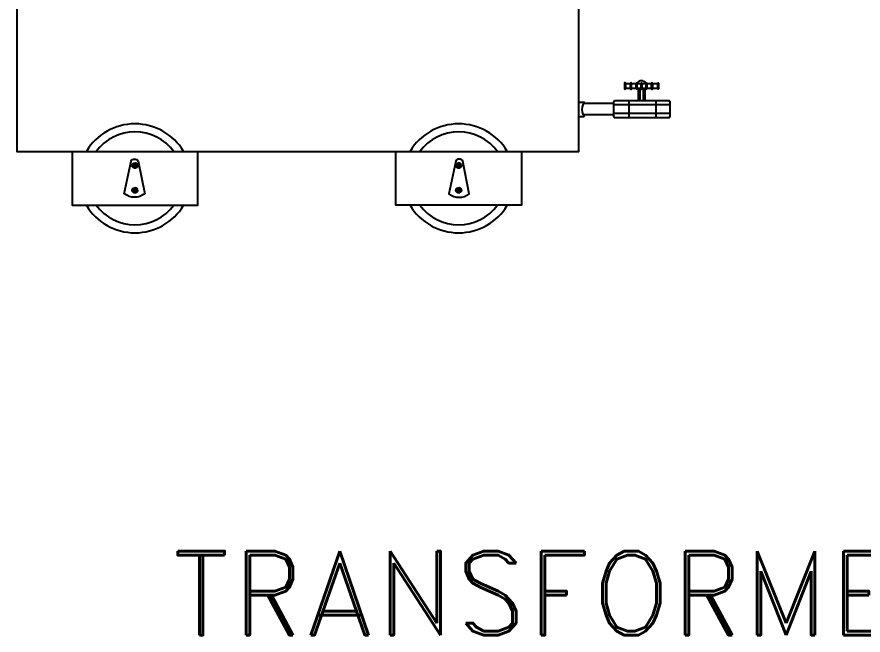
# Model space of a CAD drawing. Header units: millimetres. Extents: x 20927 to 53748, y 38421 to 54891.
# Drawn here: x 31984 to 33193, y 38421 to 39304 of the extents above; entities that cross this region are included whole.
import ezdxf
from ezdxf.enums import TextEntityAlignment as Align

# ---------------------------------------------------------------- set-up
doc = ezdxf.new("R2010")
doc.units = ezdxf.units.MM
doc.linetypes.add('CENTERX2', pattern=[101.6, 63.5, -12.7, 12.7, -12.7])
for name, color, linetype in [('Btrans.', 2, 'Continuous'), ('DETAIL', 4, 'Continuous'), ('TRANS', 2, 'Continuous')]:
    doc.layers.add(name, color=color, linetype=linetype)
doc.styles.add('tx1', font='romand.shx')

msp = doc.modelspace()

# ---------------------------------------------------------------- linework, layer by layer
at = {"layer": 'DETAIL', "ltscale": 0.25}
for p, q in [((32872.7, 39184.9), (32872.7, 39202)), ((32882, 39184.9), (32882, 39202)), ((32837.2, 39180.6), (32793.9, 39180.6)), ((32837.2, 39164.6), (32793.9, 39164.6))]:
    msp.add_line(p, q, dxfattribs=at)
at = {"layer": 'DETAIL', "color": 241, "ltscale": 0.25}
for p, q in [((32875.1, 39184.9), (32875.1, 39202)), ((32879.7, 39184.9), (32879.7, 39202)), ((32917.5, 39178.8), (32837.2, 39178.8)), ((32858.7, 39184.9), (32858.7, 39160.3)), ((32897.4, 39184.9), (32897.4, 39160.3)), ((32917.5, 39166.5), (32837.2, 39166.5))]:
    msp.add_line(p, q, dxfattribs=at)
at = {"layer": 'DETAIL', "color": 241, "linetype": 'CENTERX2', "ltscale": 0.25}
for p, q in [((32147.8, 39092.2), (32157.7, 39092.2)), ((32153, 39096.4), (32153, 39087.9)), ((32620.8, 39092.2), (32611, 39092.2)), ((32615.6, 39096.4), (32615.6, 39087.9)), ((32147.8, 39056.8), (32157.7, 39056.8)), ((32153, 39061), (32153, 39052.6)), ((32620.8, 39056.8), (32611, 39056.8)), ((32615.6, 39061), (32615.6, 39052.6))]:
    msp.add_line(p, q, dxfattribs=at)
at = {"layer": 'DETAIL', "color": 241, "ltscale": 0.25}
for points in [[(32852.4, 39202.2, 0.821606), (32854.5, 39202.2), (32854.5, 39209.4, 0.821606), (32852.4, 39209.4)], [(32870.7, 39202.2), (32870.7, 39209.4, 0.821606), (32868.7, 39209.4), (32868.7, 39202.2, 0.821606)], [(32884.8, 39202.2), (32884.8, 39209.4, 0.821606), (32882.8, 39209.4), (32882.8, 39202.2, 0.821606)], [(32899.6, 39202.2, 0.821606), (32901.6, 39202.2), (32901.6, 39209.4, 0.821606), (32899.6, 39209.4)]]:
    msp.add_lwpolyline(points, format="xyb", close=True, dxfattribs=at)
at = {"layer": 'DETAIL', "ltscale": 0.25}
for points in [[(32854.5, 39209.2), (32860.6, 39209.2), (32860.6, 39202), (32854.4, 39202)], [(32868.7, 39202), (32862.7, 39202), (32862.7, 39209.2), (32868.7, 39209.2)], [(32870.7, 39209.2), (32875.8, 39209.2)], [(32877.8, 39209.2), (32882.8, 39209.2)], [(32882.8, 39202), (32877.8, 39202)], [(32884.8, 39209.2), (32890.8, 39209.2)], [(32892.9, 39209.2), (32899.6, 39209.2)], [(32899.6, 39202), (32892.9, 39202)]]:
    msp.add_lwpolyline(points, dxfattribs=at)
for points in [[(32875.8, 39202, 0.821606), (32877.8, 39202), (32877.8, 39209.2, 0.821606), (32875.8, 39209.2), (32875.8, 39202), (32870.7, 39202)], [(32890.8, 39202, 0.821606), (32892.9, 39202), (32892.9, 39209.2, 0.821606), (32890.8, 39209.2), (32890.8, 39202), (32884.8, 39202)]]:
    msp.add_lwpolyline(points, format="xyb", dxfattribs=at)
msp.add_lwpolyline([(32795.1, 39161.7), (32787.1, 39161.7), (32787.1, 39182.5), (32795.1, 39182.5, 0.333333)], format="xyb", close=True, dxfattribs=at)
msp.add_lwpolyline([(32838.4, 39184.9), (32916.3, 39184.9), (32917.5, 39183.7), (32917.5, 39161.5), (32916.3, 39160.3), (32838.4, 39160.3), (32837.2, 39161.5), (32837.2, 39183.7)], close=True, dxfattribs=at)
at = {"layer": 'DETAIL'}
for points in [[(32157.4, 39098.2), (32166.9, 39051.7, -0.341229), (32137.8, 39051.7), (32147.4, 39098.2, -0.635254)], [(32611.3, 39098.2), (32601.7, 39051.7, 0.341229), (32630.8, 39051.7), (32621.3, 39098.2, 0.635254)]]:
    msp.add_lwpolyline(points, format="xyb", close=True, dxfattribs=at)
at = {"layer": 'DETAIL', "color": 241}
for points in [[(32154.8, 39095.2), (32156.7, 39092.1), (32154.8, 39088.9), (32151.2, 39088.9), (32149.4, 39092.1), (32151.2, 39095.2)], [(32613.8, 39095.2), (32612, 39092.1), (32613.8, 39088.9), (32617.4, 39088.9), (32619.3, 39092.1), (32617.4, 39095.2)], [(32154.8, 39059.8), (32156.7, 39056.7), (32154.8, 39053.5), (32151.2, 39053.5), (32149.4, 39056.7), (32151.2, 39059.8)], [(32613.8, 39059.8), (32612, 39056.7), (32613.8, 39053.5), (32617.4, 39053.5), (32619.3, 39056.7), (32617.4, 39059.8)]]:
    msp.add_lwpolyline(points, close=True, dxfattribs=at)
at = {"layer": 'DETAIL', "color": 241, "linetype": 'CENTERX2', "ltscale": 0.25}
for centre in [(32153, 39092.2), (32615.6, 39092.2), (32153, 39056.8), (32615.6, 39056.8)]:
    msp.add_circle(centre, 3.86, dxfattribs=at)
at = {"layer": 'DETAIL', "color": 241}
for centre in [(32153, 39092.1), (32615.6, 39092.1), (32153, 39056.7), (32615.6, 39056.7)]:
    msp.add_circle(centre, 3.16, dxfattribs=at)
at = {"layer": 'DETAIL', "color": 241, "ltscale": 0.25}
for centre, radius, start, end in [((32876.8, 39205), 8.19, 37.9001, 142.0999), ((32861.7, 39209), 1.05, 11.1866, 168.8134), ((32861.7, 39202.2), 1.05, 191.1866, 348.8134)]:
    msp.add_arc(centre, radius, start, end, dxfattribs=at)
at = {"layer": 'DETAIL'}
for centre, radius, start, end in [((32153, 39070.6), 81, 30.961, 149.039), ((32153, 39070.6), 69.4, 36.8716, 143.1284), ((32615.6, 39070.6), 81, 30.961, 149.039), ((32615.6, 39070.6), 69.4, 36.8716, 143.1284), ((32153, 39076.9), 81, 210.961, 329.039), ((32153, 39076.9), 69.4, 216.8716, 323.1284), ((32615.6, 39076.9), 81, 210.961, 329.039), ((32615.6, 39076.9), 69.4, 216.8716, 323.1284)]:
    msp.add_arc(centre, radius, start, end, dxfattribs=at)
at = {"layer": 'TRANS'}
for points in [[(31984.3, 39363.4), (31984.3, 39112.3), (32787.1, 39112.3), (32787.1, 39363.4)], [(32063.1, 39112.3), (32063.1, 39035.2), (32243, 39035.2), (32243, 39112.3)], [(32705.6, 39112.3), (32705.6, 39035.2), (32525.7, 39035.2), (32525.7, 39112.3)]]:
    msp.add_lwpolyline(points, dxfattribs=at)

# ---------------------------------------------------------------- texts
at = {"layer": 'Btrans.', "style": 'tx1'}
msp.add_text('TRANSFORMER 400kVa', height=120, dxfattribs=at).set_placement((33121.9, 38481), align=Align.MIDDLE_CENTER)

doc.saveas('drawing.dxf')
